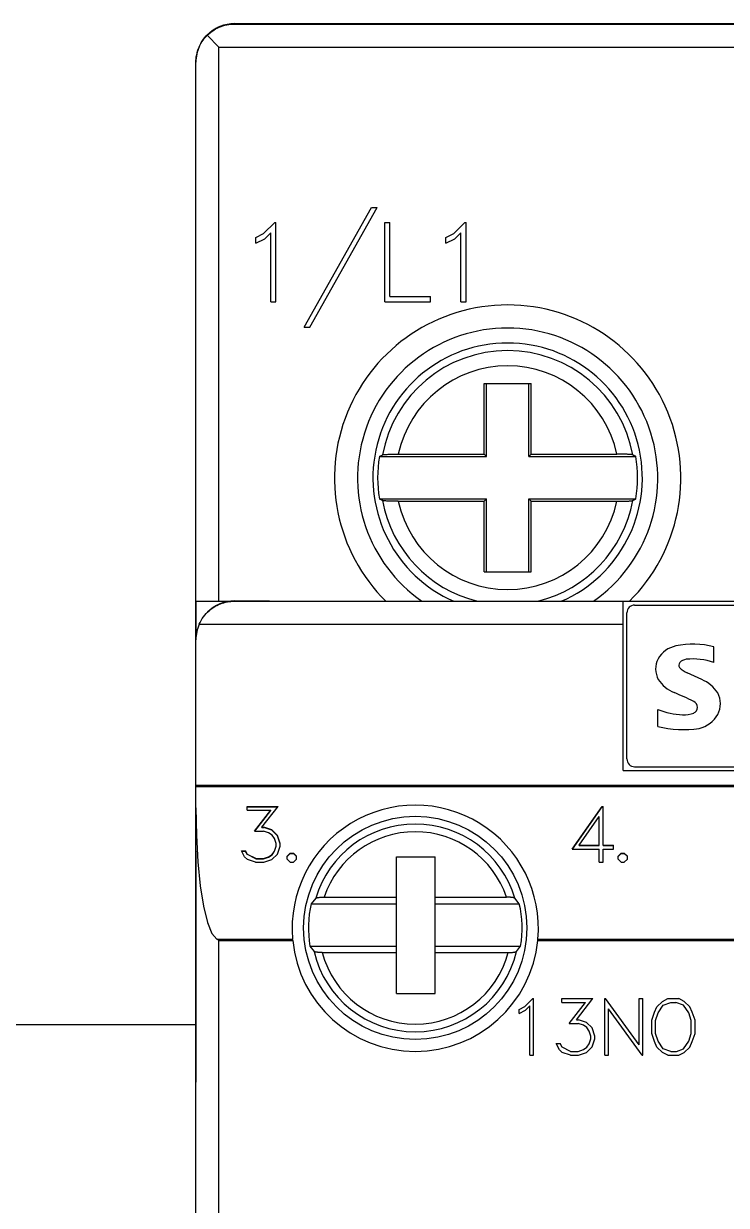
# Model space of a CAD drawing. Header units: millimetres. Extents: x -72 to 2978, y -1067 to 2817.
# Drawn here: x 170.55 to 188.81, y 1436.11 to 1466.82 of the extents above; entities that cross this region are included whole.
import ezdxf

# ---------------------------------------------------------------- set-up
doc = ezdxf.new("R2010")
doc.units = ezdxf.units.MM
doc.layers.add('10000_FRONT', color=7, linetype='Continuous')

msp = doc.modelspace()

# ---------------------------------------------------------------- linework, layer by layer
msp.add_line((175.023, 1445.313), (175.023, 1439.313))
at = {"color": 6, "linetype": 'ByBlock'}
msp.add_line((168.689, 1440.813), (175.023, 1440.813), dxfattribs=at)
at = {"layer": '10000_FRONT', "color": 7, "linetype": 'Continuous', "lineweight": 25}
for p, q in [((175.527, 1466.692), (175.57, 1466.715)), ((175.532, 1466.685), (175.579, 1466.71)), ((175.57, 1466.715), (175.614, 1466.737)), ((175.579, 1466.71), (175.627, 1466.732)), ((175.614, 1466.737), (175.659, 1466.755)), ((175.627, 1466.732), (175.677, 1466.752)), ((175.659, 1466.755), (175.705, 1466.772)), ((175.677, 1466.752), (175.726, 1466.769)), ((175.705, 1466.772), (175.75, 1466.786)), ((175.726, 1466.769), (175.776, 1466.783)), ((175.75, 1466.786), (175.797, 1466.798)), ((175.776, 1466.783), (175.827, 1466.794)), ((175.797, 1466.798), (175.843, 1466.808)), ((175.827, 1466.794), (175.877, 1466.803)), ((175.843, 1466.808), (175.889, 1466.815)), ((175.877, 1466.803), (175.926, 1466.809)), ((175.889, 1466.815), (175.934, 1466.82)), ((175.926, 1466.809), (175.975, 1466.813)), ((175.934, 1466.82), (175.979, 1466.823)), ((175.975, 1466.813), (176.023, 1466.814)), ((175.979, 1466.823), (176.023, 1466.824)), ((176.023, 1466.814), (219.023, 1466.814)), ((176.033, 1466.824), (219.013, 1466.824)), ((175.187, 1466.372), (175.219, 1466.419)), ((175.209, 1466.395), (175.241, 1466.437)), ((175.219, 1466.419), (175.254, 1466.463)), ((175.241, 1466.437), (175.277, 1466.479)), ((175.254, 1466.463), (175.29, 1466.504)), ((175.277, 1466.479), (175.316, 1466.521)), ((175.29, 1466.504), (175.328, 1466.543)), ((175.316, 1466.521), (175.358, 1466.561)), ((175.623, 1466.214), (175.316, 1466.521)), ((175.328, 1466.543), (175.367, 1466.578)), ((175.358, 1466.561), (175.4, 1466.596)), ((175.367, 1466.578), (175.406, 1466.611)), ((175.4, 1466.596), (175.443, 1466.628)), ((175.406, 1466.611), (175.445, 1466.64)), ((175.443, 1466.628), (175.487, 1466.658)), ((175.445, 1466.64), (175.485, 1466.667)), ((175.485, 1466.667), (175.527, 1466.692)), ((175.487, 1466.658), (175.532, 1466.685)), ((175.054, 1466.061), (175.068, 1466.111)), ((175.068, 1466.111), (175.085, 1466.161)), ((175.085, 1466.161), (175.105, 1466.21)), ((175.105, 1466.21), (175.127, 1466.258)), ((175.107, 1466.224), (175.13, 1466.274)), ((175.107, 1466.224), (175.111, 1466.224)), ((175.127, 1466.258), (175.152, 1466.305)), ((175.13, 1466.274), (175.157, 1466.324)), ((175.152, 1466.305), (175.179, 1466.351)), ((175.157, 1466.324), (175.187, 1466.372)), ((175.179, 1466.351), (175.209, 1466.395)), ((175.623, 1466.214), (219.423, 1466.214)), ((175.623, 1451.814), (175.623, 1466.214)), ((175.023, 1465.814), (175.024, 1465.862)), ((175.023, 1465.814), (175.023, 1465.824)), ((175.023, 1451.814), (175.023, 1465.814)), ((175.024, 1465.862), (175.028, 1465.911)), ((175.028, 1465.911), (175.034, 1465.96)), ((175.034, 1465.96), (175.043, 1466.011)), ((175.043, 1466.011), (175.054, 1466.061)), ((177.833, 1458.932), (179.587, 1462.048)), ((177.982, 1458.932), (179.735, 1462.048)), ((179.587, 1462.048), (179.735, 1462.048)), ((176.783, 1461.366), (177.075, 1461.656)), ((177.075, 1461.656), (177.104, 1461.656)), ((177.104, 1459.598), (177.104, 1461.656)), ((179.929, 1461.656), (180.066, 1461.656)), ((179.929, 1459.598), (179.929, 1461.656)), ((180.066, 1459.735), (180.066, 1461.656)), ((181.721, 1461.366), (182.013, 1461.656)), ((182.013, 1461.656), (182.042, 1461.656)), ((182.042, 1459.598), (182.042, 1461.656)), ((176.582, 1461.264), (176.783, 1461.366)), ((176.582, 1461.12), (176.582, 1461.264)), ((176.582, 1461.12), (176.81, 1461.232)), ((176.81, 1461.232), (176.966, 1461.39)), ((176.966, 1459.598), (176.966, 1461.39)), ((181.52, 1461.264), (181.721, 1461.366)), ((181.52, 1461.12), (181.52, 1461.264)), ((181.52, 1461.12), (181.748, 1461.232)), ((181.748, 1461.232), (181.905, 1461.39)), ((181.905, 1459.598), (181.905, 1461.39)), ((180.066, 1459.735), (181.123, 1459.735)), ((181.123, 1459.598), (181.123, 1459.735)), ((176.966, 1459.598), (177.104, 1459.598)), ((179.929, 1459.598), (181.123, 1459.598)), ((181.905, 1459.598), (182.042, 1459.598)), ((177.833, 1458.932), (177.982, 1458.932)), ((182.51, 1457.474), (183.736, 1457.474)), ((182.51, 1455.637), (182.51, 1457.474)), ((182.573, 1455.574), (182.573, 1457.474)), ((183.673, 1455.574), (183.673, 1457.474)), ((183.736, 1455.637), (183.736, 1457.474)), ((179.791, 1455.574), (179.802, 1455.58)), ((179.791, 1455.574), (182.573, 1455.574)), ((179.802, 1455.58), (179.814, 1455.587)), ((179.814, 1455.587), (179.826, 1455.593)), ((179.826, 1455.593), (179.837, 1455.599)), ((179.837, 1455.599), (179.849, 1455.605)), ((179.849, 1455.605), (179.861, 1455.612)), ((179.861, 1455.612), (179.872, 1455.618)), ((179.872, 1455.618), (179.877, 1455.62)), ((179.877, 1455.62), (179.884, 1455.621)), ((179.884, 1455.621), (179.893, 1455.623)), ((179.893, 1455.623), (179.905, 1455.624)), ((179.905, 1455.624), (179.918, 1455.626)), ((179.918, 1455.626), (179.935, 1455.627)), ((179.935, 1455.627), (179.954, 1455.629)), ((179.954, 1455.629), (179.974, 1455.63)), ((179.974, 1455.63), (179.995, 1455.631)), ((179.995, 1455.631), (180.019, 1455.632)), ((180.019, 1455.632), (180.044, 1455.633)), ((180.044, 1455.633), (180.072, 1455.634)), ((180.072, 1455.634), (180.1, 1455.635)), ((180.1, 1455.635), (180.128, 1455.635)), ((180.128, 1455.635), (180.157, 1455.636)), ((180.157, 1455.636), (180.188, 1455.636)), ((180.188, 1455.636), (180.22, 1455.637)), ((180.22, 1455.637), (180.252, 1455.637)), ((180.252, 1455.637), (180.282, 1455.637)), ((180.282, 1455.637), (182.51, 1455.637)), ((182.573, 1455.574), (182.51, 1455.637)), ((183.673, 1455.574), (183.736, 1455.637)), ((183.673, 1455.574), (186.456, 1455.574)), ((183.736, 1455.637), (185.964, 1455.637)), ((185.989, 1455.637), (185.964, 1455.637)), ((186.015, 1455.637), (185.989, 1455.637)), ((186.042, 1455.637), (186.015, 1455.637)), ((186.068, 1455.636), (186.042, 1455.637)), ((186.093, 1455.636), (186.068, 1455.636)), ((186.117, 1455.635), (186.093, 1455.636)), ((186.14, 1455.635), (186.117, 1455.635)), ((186.164, 1455.634), (186.14, 1455.635)), ((186.187, 1455.634), (186.164, 1455.634)), ((186.209, 1455.633), (186.187, 1455.634)), ((186.23, 1455.632), (186.209, 1455.633)), ((186.249, 1455.631), (186.23, 1455.632)), ((186.267, 1455.63), (186.249, 1455.631)), ((186.284, 1455.629), (186.267, 1455.63)), ((186.3, 1455.628), (186.284, 1455.629)), ((186.315, 1455.627), (186.3, 1455.628)), ((186.328, 1455.626), (186.315, 1455.627)), ((186.34, 1455.624), (186.328, 1455.626)), ((186.349, 1455.623), (186.34, 1455.624)), ((186.358, 1455.622), (186.349, 1455.623)), ((186.365, 1455.621), (186.358, 1455.622)), ((186.37, 1455.619), (186.365, 1455.621)), ((186.374, 1455.618), (186.37, 1455.619)), ((186.385, 1455.612), (186.374, 1455.618)), ((186.397, 1455.605), (186.385, 1455.612)), ((186.409, 1455.599), (186.397, 1455.605)), ((186.42, 1455.593), (186.409, 1455.599)), ((186.432, 1455.587), (186.42, 1455.593)), ((186.444, 1455.58), (186.432, 1455.587)), ((186.456, 1455.574), (186.444, 1455.58)), ((179.802, 1454.468), (179.791, 1454.474)), ((179.791, 1454.474), (182.573, 1454.474)), ((179.814, 1454.461), (179.802, 1454.468)), ((179.826, 1454.455), (179.814, 1454.461)), ((179.837, 1454.449), (179.826, 1454.455)), ((179.849, 1454.443), (179.837, 1454.449)), ((179.861, 1454.437), (179.849, 1454.443)), ((179.872, 1454.43), (179.861, 1454.437)), ((179.876, 1454.429), (179.872, 1454.43)), ((179.881, 1454.428), (179.876, 1454.429)), ((179.888, 1454.426), (179.881, 1454.428)), ((179.897, 1454.425), (179.888, 1454.426)), ((182.51, 1454.411), (182.573, 1454.474)), ((182.573, 1452.574), (182.573, 1454.474)), ((183.736, 1454.411), (183.673, 1454.474)), ((183.673, 1454.474), (186.456, 1454.474)), ((183.673, 1452.574), (183.673, 1454.474)), ((186.353, 1454.425), (186.362, 1454.427)), ((186.362, 1454.427), (186.369, 1454.429)), ((186.369, 1454.429), (186.374, 1454.43)), ((186.374, 1454.43), (186.385, 1454.437)), ((186.385, 1454.437), (186.397, 1454.443)), ((186.397, 1454.443), (186.409, 1454.449)), ((186.409, 1454.449), (186.42, 1454.455)), ((186.42, 1454.455), (186.432, 1454.461)), ((186.432, 1454.461), (186.444, 1454.468)), ((186.444, 1454.468), (186.456, 1454.474)), ((179.906, 1454.424), (179.897, 1454.425)), ((179.918, 1454.423), (179.906, 1454.424)), ((179.931, 1454.421), (179.918, 1454.423)), ((179.946, 1454.42), (179.931, 1454.421)), ((179.962, 1454.419), (179.946, 1454.42)), ((179.98, 1454.418), (179.962, 1454.419)), ((179.997, 1454.417), (179.98, 1454.418)), ((180.016, 1454.416), (179.997, 1454.417)), ((180.037, 1454.415), (180.016, 1454.416)), ((180.06, 1454.415), (180.037, 1454.415)), ((180.083, 1454.414), (180.06, 1454.415)), ((180.106, 1454.413), (180.083, 1454.414)), ((180.129, 1454.413), (180.106, 1454.413)), ((180.153, 1454.412), (180.129, 1454.413)), ((180.178, 1454.412), (180.153, 1454.412)), ((180.205, 1454.412), (180.178, 1454.412)), ((180.231, 1454.411), (180.205, 1454.412)), ((180.257, 1454.411), (180.231, 1454.411)), ((180.282, 1454.411), (180.257, 1454.411)), ((180.282, 1454.411), (182.51, 1454.411)), ((182.51, 1452.574), (182.51, 1454.411)), ((183.736, 1454.411), (185.964, 1454.411)), ((183.736, 1452.574), (183.736, 1454.411)), ((185.964, 1454.411), (185.994, 1454.411)), ((185.994, 1454.411), (186.026, 1454.411)), ((186.026, 1454.411), (186.058, 1454.412)), ((186.058, 1454.412), (186.089, 1454.412)), ((186.089, 1454.412), (186.118, 1454.413)), ((186.118, 1454.413), (186.146, 1454.413)), ((186.146, 1454.413), (186.175, 1454.414)), ((186.175, 1454.414), (186.202, 1454.415)), ((186.202, 1454.415), (186.228, 1454.416)), ((186.228, 1454.416), (186.251, 1454.417)), ((186.251, 1454.417), (186.272, 1454.418)), ((186.272, 1454.418), (186.293, 1454.42)), ((186.293, 1454.42), (186.311, 1454.421)), ((186.311, 1454.421), (186.328, 1454.422)), ((186.328, 1454.422), (186.341, 1454.424)), ((186.341, 1454.424), (186.353, 1454.425)), ((182.51, 1452.574), (183.736, 1452.574)), ((175.023, 1451.814), (175.623, 1451.814)), ((175.023, 1450.814), (175.023, 1451.814)), ((175.033, 1450.955), (175.033, 1451.814)), ((175.485, 1451.657), (175.526, 1451.682)), ((175.526, 1451.682), (175.569, 1451.705)), ((175.569, 1451.705), (175.613, 1451.726)), ((175.613, 1451.726), (175.658, 1451.745)), ((175.623, 1451.814), (175.892, 1451.814)), ((175.658, 1451.745), (175.703, 1451.762)), ((175.703, 1451.762), (175.749, 1451.776)), ((175.749, 1451.776), (175.796, 1451.788)), ((175.796, 1451.788), (175.842, 1451.797)), ((175.842, 1451.797), (175.888, 1451.805)), ((175.888, 1451.805), (175.934, 1451.81)), ((175.934, 1451.81), (175.979, 1451.813)), ((175.979, 1451.813), (176.023, 1451.814)), ((176.023, 1451.814), (202.823, 1451.814)), ((176.033, 1451.824), (176.933, 1451.824)), ((176.933, 1451.814), (176.933, 1451.824)), ((186.123, 1447.414), (186.123, 1451.814)), ((186.423, 1451.714), (201.623, 1451.714)), ((175.157, 1451.313), (175.186, 1451.361)), ((175.186, 1451.361), (175.218, 1451.407)), ((175.218, 1451.407), (175.253, 1451.451)), ((175.253, 1451.451), (175.289, 1451.493)), ((175.289, 1451.493), (175.327, 1451.532)), ((175.327, 1451.532), (175.366, 1451.568)), ((175.366, 1451.568), (175.405, 1451.6)), ((175.405, 1451.6), (175.445, 1451.63)), ((175.445, 1451.63), (175.485, 1451.657)), ((186.223, 1447.714), (186.223, 1451.514)), ((175.107, 1451.214), (175.13, 1451.264)), ((175.107, 1451.214), (186.123, 1451.214)), ((175.13, 1451.264), (175.157, 1451.313)), ((175.023, 1396.834), (175.023, 1450.814)), ((188.481, 1450.219), (188.481, 1450.628)), ((188.171, 1449.778), (187.788, 1449.951)), ((187.023, 1448.56), (187.023, 1448.999)), ((186.123, 1447.414), (201.923, 1447.414)), ((186.423, 1447.514), (201.623, 1447.514)), ((175.023, 1447.03), (203.023, 1447.03)), ((175.023, 1446.996), (203.023, 1446.996)), ((176.356, 1446.478), (177.164, 1446.478)), ((176.356, 1446.382), (176.356, 1446.478)), ((176.356, 1446.469), (177.156, 1446.469)), ((176.733, 1445.939), (177.164, 1446.478)), ((184.802, 1445.375), (185.58, 1446.478)), ((184.807, 1445.375), (185.58, 1446.469)), ((185.58, 1446.478), (185.603, 1446.478)), ((185.58, 1446.469), (185.58, 1446.478)), ((185.58, 1446.469), (185.603, 1446.469)), ((185.603, 1445.471), (185.603, 1446.478)), ((176.356, 1446.382), (176.972, 1446.382)), ((176.547, 1445.84), (176.972, 1446.382)), ((176.553, 1445.84), (176.972, 1446.372)), ((176.972, 1446.372), (176.972, 1446.382)), ((184.98, 1445.471), (185.505, 1446.216)), ((185.505, 1445.471), (185.505, 1446.216)), ((176.547, 1445.84), (176.782, 1445.84)), ((176.733, 1445.939), (176.786, 1445.939)), ((176.733, 1445.93), (176.733, 1445.939)), ((176.733, 1445.93), (176.786, 1445.93)), ((176.913, 1445.796), (176.782, 1445.84)), ((176.997, 1445.869), (176.786, 1445.939)), ((176.786, 1445.93), (176.786, 1445.939)), ((176.997, 1445.861), (176.786, 1445.93)), ((177.141, 1445.728), (176.997, 1445.869)), ((176.997, 1445.861), (176.997, 1445.869)), ((177.141, 1445.72), (176.997, 1445.861)), ((177.005, 1445.736), (176.913, 1445.796)), ((177.066, 1445.645), (177.005, 1445.736)), ((177.111, 1445.515), (177.066, 1445.645)), ((177.211, 1445.52), (177.141, 1445.728)), ((177.141, 1445.72), (177.141, 1445.728)), ((177.211, 1445.512), (177.141, 1445.72)), ((176.29, 1445.17), (176.21, 1445.329)), ((176.21, 1445.329), (176.313, 1445.329)), ((176.213, 1445.322), (176.313, 1445.322)), ((176.36, 1445.235), (176.313, 1445.329)), ((176.313, 1445.322), (176.313, 1445.329)), ((176.36, 1445.228), (176.313, 1445.322)), ((176.582, 1445.127), (176.36, 1445.235)), ((176.36, 1445.228), (176.36, 1445.235)), ((176.582, 1445.12), (176.36, 1445.228)), ((176.913, 1445.172), (177.005, 1445.231)), ((176.913, 1445.165), (177.005, 1445.224)), ((176.997, 1445.1), (177.141, 1445.24)), ((177.005, 1445.231), (177.066, 1445.322)), ((177.005, 1445.224), (177.066, 1445.315)), ((177.005, 1445.224), (177.005, 1445.231)), ((177.066, 1445.322), (177.111, 1445.452)), ((177.066, 1445.315), (177.111, 1445.445)), ((177.066, 1445.315), (177.066, 1445.322)), ((177.111, 1445.452), (177.111, 1445.515)), ((177.111, 1445.445), (177.111, 1445.452)), ((177.141, 1445.24), (177.211, 1445.448)), ((177.211, 1445.448), (177.211, 1445.52)), ((177.396, 1445.187), (177.475, 1445.265)), ((177.396, 1445.18), (177.475, 1445.258)), ((177.475, 1445.265), (177.555, 1445.265)), ((177.475, 1445.258), (177.475, 1445.265)), ((177.475, 1445.258), (177.555, 1445.258)), ((177.634, 1445.187), (177.555, 1445.265)), ((177.555, 1445.258), (177.555, 1445.265)), ((177.634, 1445.18), (177.555, 1445.258)), ((184.802, 1445.375), (185.505, 1445.375)), ((184.98, 1445.471), (185.505, 1445.471)), ((184.98, 1445.464), (184.98, 1445.471)), ((184.98, 1445.464), (185.505, 1445.464)), ((185.505, 1445.464), (185.505, 1445.471)), ((185.505, 1445.03), (185.505, 1445.375)), ((185.603, 1445.471), (185.878, 1445.471)), ((185.603, 1445.464), (185.603, 1445.471)), ((185.603, 1445.464), (185.878, 1445.464)), ((185.603, 1445.375), (185.878, 1445.375)), ((185.603, 1445.03), (185.603, 1445.375)), ((185.878, 1445.375), (185.878, 1445.471)), ((185.996, 1445.187), (186.075, 1445.265)), ((185.996, 1445.18), (186.075, 1445.258)), ((186.075, 1445.265), (186.155, 1445.265)), ((186.075, 1445.258), (186.075, 1445.265)), ((186.075, 1445.258), (186.155, 1445.258)), ((186.234, 1445.187), (186.155, 1445.265)), ((186.155, 1445.258), (186.155, 1445.265)), ((186.234, 1445.18), (186.155, 1445.258)), ((176.365, 1445.099), (176.29, 1445.17)), ((176.576, 1445.03), (176.365, 1445.099)), ((176.576, 1445.03), (176.786, 1445.03)), ((176.582, 1445.127), (176.782, 1445.127)), ((176.582, 1445.12), (176.582, 1445.127)), ((176.582, 1445.12), (176.782, 1445.12)), ((176.782, 1445.127), (176.913, 1445.172)), ((176.782, 1445.12), (176.913, 1445.165)), ((176.782, 1445.12), (176.782, 1445.127)), ((176.786, 1445.03), (176.997, 1445.1)), ((176.913, 1445.165), (176.913, 1445.172)), ((177.396, 1445.108), (177.396, 1445.187)), ((177.475, 1445.03), (177.396, 1445.108)), ((177.475, 1445.03), (177.555, 1445.03)), ((177.555, 1445.03), (177.634, 1445.108)), ((177.634, 1445.108), (177.634, 1445.187)), ((180.238, 1445.174), (181.238, 1445.174)), ((180.238, 1441.624), (180.238, 1445.174)), ((181.238, 1441.624), (181.238, 1445.174)), ((185.505, 1445.03), (185.603, 1445.03)), ((185.996, 1445.108), (185.996, 1445.187)), ((186.075, 1445.03), (185.996, 1445.108)), ((186.075, 1445.03), (186.155, 1445.03)), ((186.155, 1445.03), (186.234, 1445.108)), ((186.234, 1445.108), (186.234, 1445.187)), ((178.136, 1444.095), (178.02, 1443.954)), ((178.136, 1444.095), (178.139, 1444.098)), ((178.139, 1444.098), (178.143, 1444.1)), ((178.143, 1444.1), (178.148, 1444.103)), ((178.148, 1444.103), (178.154, 1444.105)), ((178.154, 1444.105), (178.162, 1444.107)), ((178.162, 1444.107), (178.171, 1444.109)), ((178.171, 1444.109), (178.181, 1444.111)), ((178.181, 1444.111), (178.192, 1444.113)), ((178.192, 1444.113), (178.203, 1444.115)), ((178.203, 1444.115), (178.216, 1444.117)), ((178.216, 1444.117), (178.23, 1444.118)), ((178.23, 1444.118), (178.244, 1444.12)), ((178.244, 1444.12), (178.259, 1444.121)), ((178.259, 1444.121), (178.274, 1444.122)), ((178.274, 1444.122), (178.289, 1444.123)), ((178.289, 1444.123), (178.305, 1444.123)), ((178.305, 1444.123), (178.322, 1444.124)), ((178.322, 1444.124), (178.338, 1444.124)), ((178.338, 1444.124), (178.355, 1444.124)), ((178.355, 1444.124), (180.238, 1444.124)), ((181.238, 1444.124), (183.092, 1444.124)), ((183.105, 1444.124), (183.092, 1444.124)), ((183.119, 1444.124), (183.105, 1444.124)), ((183.132, 1444.123), (183.119, 1444.124)), ((183.146, 1444.123), (183.132, 1444.123)), ((183.159, 1444.122), (183.146, 1444.123)), ((183.172, 1444.122), (183.159, 1444.122)), ((183.184, 1444.121), (183.172, 1444.122)), ((183.196, 1444.12), (183.184, 1444.121)), ((183.208, 1444.119), (183.196, 1444.12)), ((183.22, 1444.118), (183.208, 1444.119)), ((183.231, 1444.117), (183.22, 1444.118)), ((183.242, 1444.115), (183.231, 1444.117)), ((183.251, 1444.114), (183.242, 1444.115)), ((183.26, 1444.112), (183.251, 1444.114)), ((183.269, 1444.111), (183.26, 1444.112)), ((183.277, 1444.109), (183.269, 1444.111)), ((183.285, 1444.107), (183.277, 1444.109)), ((183.291, 1444.105), (183.285, 1444.107)), ((183.296, 1444.104), (183.291, 1444.105)), ((183.301, 1444.102), (183.296, 1444.104)), ((183.305, 1444.1), (183.301, 1444.102)), ((183.308, 1444.097), (183.305, 1444.1)), ((183.31, 1444.095), (183.308, 1444.097)), ((183.426, 1443.954), (183.311, 1444.095)), ((178.02, 1443.954), (180.238, 1443.954)), ((181.238, 1443.954), (183.426, 1443.954)), ((175.572, 1443.028), (175.563, 1443.033)), ((175.563, 1443.033), (177.535, 1443.033)), ((175.581, 1443.023), (175.572, 1443.028)), ((175.589, 1443.018), (175.581, 1443.023)), ((175.598, 1443.013), (175.589, 1443.018)), ((175.606, 1443.008), (175.598, 1443.013)), ((175.615, 1443.003), (175.606, 1443.008)), ((175.623, 1442.998), (175.615, 1443.003)), ((175.623, 1442.998), (177.539, 1442.998)), ((175.623, 1405.63), (175.623, 1442.998)), ((177.536, 1443.028), (177.535, 1443.033)), ((177.536, 1443.023), (177.536, 1443.028)), ((177.537, 1443.018), (177.536, 1443.023)), ((177.537, 1443.013), (177.537, 1443.018)), ((177.538, 1443.008), (177.537, 1443.013)), ((177.538, 1443.003), (177.538, 1443.008)), ((177.539, 1442.998), (177.538, 1443.003)), ((177.987, 1442.854), (180.238, 1442.854)), ((177.987, 1442.854), (178.093, 1442.713)), ((181.238, 1442.854), (183.459, 1442.854)), ((183.353, 1442.713), (183.459, 1442.854)), ((183.907, 1442.998), (183.908, 1443.003)), ((183.907, 1442.998), (194.389, 1442.998)), ((183.908, 1443.008), (183.909, 1443.013)), ((183.908, 1443.003), (183.908, 1443.008)), ((183.909, 1443.018), (183.91, 1443.023)), ((183.909, 1443.013), (183.909, 1443.018)), ((183.91, 1443.028), (183.911, 1443.033)), ((183.91, 1443.023), (183.91, 1443.028)), ((183.911, 1443.033), (194.385, 1443.033)), ((178.095, 1442.711), (178.093, 1442.713)), ((178.098, 1442.709), (178.095, 1442.711)), ((178.102, 1442.707), (178.098, 1442.709)), ((178.106, 1442.705), (178.102, 1442.707)), ((178.112, 1442.703), (178.106, 1442.705)), ((178.118, 1442.701), (178.112, 1442.703)), ((178.125, 1442.699), (178.118, 1442.701)), ((178.133, 1442.698), (178.125, 1442.699)), ((178.141, 1442.696), (178.133, 1442.698)), ((178.15, 1442.694), (178.141, 1442.696)), ((178.159, 1442.693), (178.15, 1442.694)), ((178.169, 1442.692), (178.159, 1442.693)), ((178.18, 1442.69), (178.169, 1442.692)), ((178.191, 1442.689), (178.18, 1442.69)), ((178.203, 1442.688), (178.191, 1442.689)), ((178.215, 1442.687), (178.203, 1442.688)), ((178.227, 1442.686), (178.215, 1442.687)), ((178.24, 1442.686), (178.227, 1442.686)), ((178.253, 1442.685), (178.24, 1442.686)), ((178.266, 1442.685), (178.253, 1442.685)), ((178.28, 1442.684), (178.266, 1442.685)), ((178.293, 1442.684), (178.28, 1442.684)), ((178.306, 1442.684), (178.293, 1442.684)), ((178.306, 1442.684), (180.238, 1442.684)), ((181.238, 1442.684), (183.14, 1442.684)), ((183.14, 1442.684), (183.156, 1442.684)), ((183.156, 1442.684), (183.172, 1442.685)), ((183.172, 1442.685), (183.189, 1442.685)), ((183.189, 1442.685), (183.205, 1442.686)), ((183.205, 1442.686), (183.22, 1442.686)), ((183.22, 1442.686), (183.234, 1442.687)), ((183.234, 1442.687), (183.249, 1442.689)), ((183.249, 1442.689), (183.263, 1442.69)), ((183.263, 1442.69), (183.276, 1442.692)), ((183.276, 1442.692), (183.288, 1442.693)), ((183.288, 1442.693), (183.299, 1442.695)), ((183.299, 1442.695), (183.31, 1442.697)), ((183.31, 1442.697), (183.319, 1442.699)), ((183.319, 1442.699), (183.328, 1442.701)), ((183.328, 1442.701), (183.335, 1442.703)), ((183.335, 1442.703), (183.341, 1442.705)), ((183.341, 1442.705), (183.346, 1442.708)), ((183.346, 1442.708), (183.35, 1442.71)), ((183.35, 1442.71), (183.353, 1442.713)), ((180.238, 1441.624), (181.238, 1441.624)), ((183.422, 1441.207), (183.566, 1441.28)), ((183.566, 1441.28), (183.774, 1441.487)), ((183.585, 1441.184), (183.697, 1441.297)), ((183.697, 1440.017), (183.697, 1441.297)), ((183.774, 1441.487), (183.795, 1441.487)), ((183.795, 1440.017), (183.795, 1441.487)), ((184.533, 1441.487), (185.341, 1441.487)), ((184.533, 1441.389), (184.533, 1441.487)), ((184.533, 1441.389), (185.149, 1441.389)), ((184.724, 1440.839), (185.149, 1441.389)), ((184.91, 1440.939), (185.341, 1441.487)), ((185.647, 1441.487), (185.67, 1441.487)), ((185.647, 1440.017), (185.647, 1441.487)), ((186.541, 1440.286), (185.67, 1441.487)), ((186.541, 1441.487), (186.639, 1441.487)), ((186.541, 1440.286), (186.541, 1441.487)), ((186.639, 1440.017), (186.639, 1441.487)), ((186.936, 1441.134), (187.004, 1441.276)), ((187.004, 1441.276), (187.145, 1441.416)), ((187.031, 1441.121), (187.164, 1441.321)), ((187.145, 1441.416), (187.288, 1441.487)), ((187.164, 1441.321), (187.362, 1441.388)), ((187.288, 1441.487), (187.57, 1441.487)), ((187.362, 1441.388), (187.496, 1441.388)), ((187.694, 1441.321), (187.496, 1441.388)), ((187.713, 1441.416), (187.57, 1441.487)), ((187.828, 1441.121), (187.694, 1441.321)), ((187.853, 1441.276), (187.713, 1441.416)), ((187.922, 1441.134), (187.853, 1441.276)), ((183.422, 1441.104), (183.422, 1441.207)), ((183.422, 1441.104), (183.585, 1441.184)), ((184.91, 1440.939), (184.963, 1440.939)), ((185.175, 1440.869), (184.963, 1440.939)), ((186.615, 1440.017), (185.745, 1441.218)), ((185.745, 1440.017), (185.745, 1441.218)), ((186.866, 1440.925), (186.936, 1441.134)), ((186.866, 1440.579), (186.866, 1440.925)), ((186.964, 1440.921), (187.031, 1441.121)), ((186.964, 1440.582), (186.964, 1440.921)), ((187.895, 1440.921), (187.828, 1441.121)), ((187.895, 1440.582), (187.895, 1440.921)), ((187.993, 1440.925), (187.922, 1441.134)), ((187.993, 1440.579), (187.993, 1440.925)), ((175.023, 1440.724), (175.023, 1440.724)), ((184.724, 1440.839), (184.959, 1440.839)), ((185.09, 1440.794), (184.959, 1440.839)), ((185.182, 1440.734), (185.09, 1440.794)), ((185.318, 1440.725), (185.175, 1440.869)), ((185.243, 1440.641), (185.182, 1440.734)), ((185.288, 1440.51), (185.243, 1440.641)), ((185.388, 1440.514), (185.318, 1440.725)), ((184.467, 1440.159), (184.387, 1440.321)), ((184.387, 1440.321), (184.49, 1440.321)), ((184.537, 1440.225), (184.49, 1440.321)), ((185.182, 1440.221), (185.243, 1440.313)), ((185.243, 1440.313), (185.288, 1440.446)), ((185.288, 1440.446), (185.288, 1440.51)), ((185.318, 1440.23), (185.388, 1440.441)), ((185.388, 1440.441), (185.388, 1440.514)), ((186.936, 1440.37), (186.866, 1440.579)), ((187.004, 1440.228), (186.936, 1440.37)), ((187.031, 1440.382), (186.964, 1440.582)), ((187.164, 1440.182), (187.031, 1440.382)), ((187.694, 1440.182), (187.828, 1440.382)), ((187.828, 1440.382), (187.895, 1440.582)), ((187.853, 1440.228), (187.922, 1440.37)), ((187.922, 1440.37), (187.993, 1440.579)), ((183.697, 1440.017), (183.795, 1440.017)), ((184.542, 1440.087), (184.467, 1440.159)), ((184.759, 1440.115), (184.537, 1440.225)), ((184.753, 1440.017), (184.542, 1440.087)), ((184.753, 1440.017), (184.963, 1440.017)), ((184.759, 1440.115), (184.959, 1440.115)), ((184.959, 1440.115), (185.09, 1440.161)), ((184.963, 1440.017), (185.175, 1440.088)), ((185.09, 1440.161), (185.182, 1440.221)), ((185.175, 1440.088), (185.318, 1440.23)), ((185.647, 1440.017), (185.745, 1440.017)), ((186.615, 1440.017), (186.639, 1440.017)), ((187.145, 1440.088), (187.004, 1440.228)), ((187.288, 1440.017), (187.145, 1440.088)), ((187.362, 1440.115), (187.164, 1440.182)), ((187.288, 1440.017), (187.57, 1440.017)), ((187.362, 1440.115), (187.512, 1440.115)), ((187.512, 1440.115), (187.694, 1440.182)), ((187.57, 1440.017), (187.713, 1440.088)), ((187.713, 1440.088), (187.853, 1440.228))]:
    msp.add_line(p, q, dxfattribs=at)
msp.add_lwpolyline([(175.023, 1446.442), (175.036, 1445.727), (175.075, 1445.044), (175.138, 1444.422), (175.223, 1443.889), (175.325, 1443.469), (175.44, 1443.179), (175.563, 1443.033)], dxfattribs=at)
msp.add_circle((180.723, 1443.324), 2.9, dxfattribs=at)
for centre, radius, start, end in [((176.033, 1465.824), 1, 90, 135.4052), ((176.023, 1465.824), 1, 156.4217, 180), ((183.123, 1455.014), 4.5, 314.6749, 225.3251), ((183.123, 1455.014), 3.9, 304.8642, 235.1358), ((183.123, 1455.024), 3.5, 293.489, 246.511), ((183.123, 1455.024), 3.304, 10.3512, 169.6488), ((183.123, 1455.024), 2.906, 12.1754, 167.8246), ((183.123, 1455.024), 3.378, 170.6281, 189.3718), ((183.123, 1455.024), 3.378, 350.6282, 9.3719), ((183.123, 1455.024), 3.304, 190.3512, 256.2648), ((183.123, 1455.024), 3.304, 283.7352, 349.6488), ((183.123, 1455.024), 2.906, 192.1754, 347.8246), ((176.033, 1450.824), 1, 90, 135.4051), ((186.423, 1451.514), 0.2, 90.0001, 179.9998), ((176.023, 1450.814), 1, 156.4219, 180), ((187.641, 1449.961), 0.706, 101.937, 149.891), ((187.941, 1448.628), 2.072, 74.8869, 102.4236), ((187.552, 1450.054), 0.583, 153.4065, 207.9182), ((187.699, 1450.147), 0.126, 144.8612, 206.9671), ((187.784, 1450.054), 0.251, 95.0873, 138.8884), ((187.932, 1448.65), 1.663, 70.6948, 95.8427), ((188.001, 1450.477), 0.567, 223.0236, 247.9965), ((187.766, 1450.244), 0.864, 212.4234, 248.5567), ((187.822, 1448.951), 0.898, 32.199, 67.0969), ((183.669, 1440.354), 9.841, 64.1587, 67.4003), ((187.873, 1449.052), 0.181, 0.7318, 61.8542), ((188.029, 1449.147), 0.621, 333.8974, 27.0575), ((187.8, 1451.065), 2.208, 249.4056, 266.6659), ((187.714, 1449.488), 0.628, 266.0665, 292.8581), ((187.896, 1449.054), 0.157, 293.1045, 0.0796), ((187.924, 1449.252), 0.763, 283.3853, 330.2963), ((187.687, 1451.195), 2.717, 255.8458, 278.7406), ((186.423, 1447.714), 0.2, 180.0002, 269.9999), ((180.723, 1443.314), 3.2, 354.9559, 185.0441), ((180.723, 1443.324), 2.7, 90, 163.4023), ((180.723, 1443.324), 2.7, 16.5977, 90), ((180.723, 1443.324), 2.5, 18.6629, 161.3371), ((180.723, 1443.324), 2.776, 166.8814, 189.7486), ((180.723, 1443.324), 2.776, 350.2514, 13.1186), ((180.723, 1443.314), 3.2, 185.6645, 354.3355), ((180.723, 1443.324), 2.7, 193.0846, 346.9154), ((180.723, 1443.324), 2.5, 194.8328, 345.1672)]:
    msp.add_arc(centre, radius, start, end, dxfattribs=at)

doc.saveas('drawing.dxf')
